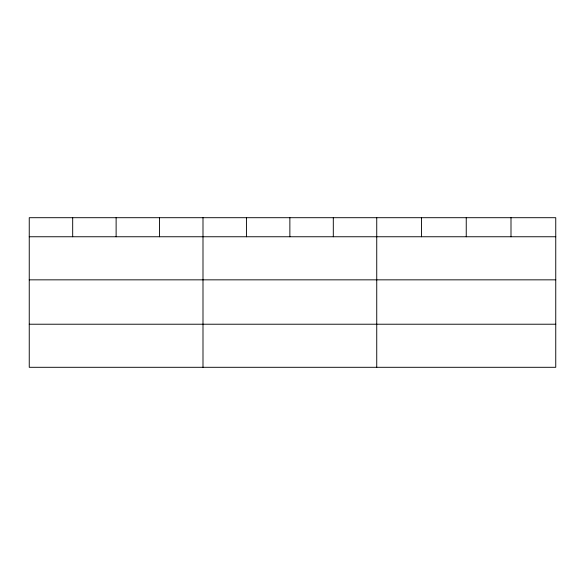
<?xml version="1.0" encoding="UTF-8"?>
<svg xmlns="http://www.w3.org/2000/svg" width="585" height="585" viewBox="0 0 585 585"><rect width="100%" height="100%" fill="white"/><g stroke="black" fill="none" stroke-linecap="round" stroke-linejoin="round"><path stroke-width="0.88" d="M555.75 279.842L555.75 217.7L29.25 217.7L29.25 367.3L555.75 367.3L555.75 279.842L29.25 279.842M29.25 236.757L555.75 236.757M29.25 324.222L555.75 324.222M510.997 217.7L510.997 236.757M466.245 217.7L466.245 236.757M421.492 217.7L421.492 236.757M376.74 217.7L376.74 367.3M333.304 217.7L333.304 236.757M289.867 217.7L289.867 236.757M246.431 217.7L246.431 236.757M202.995 217.7L202.995 367.3M159.559 217.7L159.559 236.757M116.123 217.7L116.123 236.757M72.686 217.7L72.686 236.757"/></g></svg>
